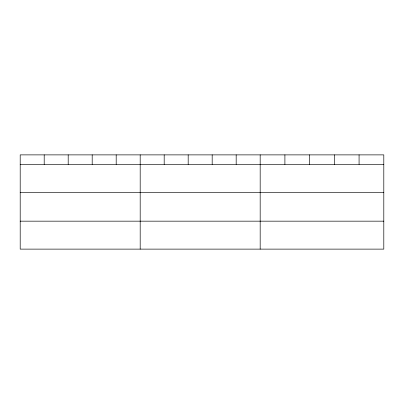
<?xml version="1.0" encoding="UTF-8"?>
<svg xmlns="http://www.w3.org/2000/svg" width="404" height="404" viewBox="0 0 404 404"><rect width="100%" height="100%" fill="white"/><g stroke="black" fill="none" stroke-linecap="round" stroke-linejoin="round"><path stroke-width="0.61" d="M383.8 192.36L383.8 154.878L20.2 154.878L20.2 249.122L383.8 249.122L383.8 192.36L20.2 192.36M20.2 164.398L383.8 164.398M20.2 221.165L383.8 221.165M359.075 154.878L359.075 164.398M334.35 154.878L334.35 164.398M309.626 154.878L309.626 164.398M284.901 154.878L284.901 164.398M260.176 154.878L260.176 249.122M236.178 154.878L236.178 164.398M212.181 154.878L212.181 164.398M188.183 154.878L188.183 164.398M164.186 154.878L164.186 164.398M140.188 154.878L140.188 249.122M116.19 154.878L116.19 164.398M92.193 154.878L92.193 164.398M68.195 154.878L68.195 164.398M44.198 154.878L44.198 164.398"/></g></svg>
